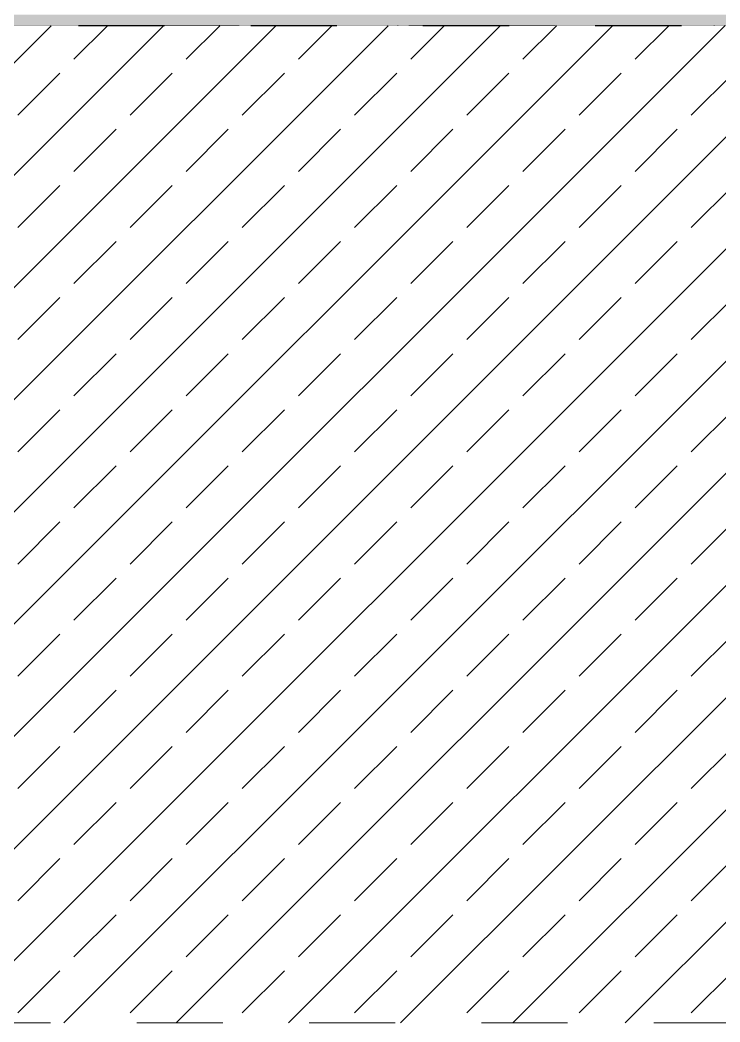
# Model space of a CAD drawing. Header units: millimetres. Extents: x -48147 to 1422273, y -494195 to 18123.
# Drawn here: x 1392842 to 1395134, y -480492 to -477209 of the extents above; entities that cross this region are included whole.
import ezdxf

# ---------------------------------------------------------------- set-up
doc = ezdxf.new("R2010")
doc.units = ezdxf.units.MM
doc.header["$MEASUREMENT"] = 0
doc.linetypes.add('Dashed', pattern=[2822.222233, 1411.111116, -1411.111116])
doc.linetypes.add('Wipeout_Contour', pattern=[1000, 0, -1000])
for name, color, linetype in [('A-25-M_Wall_Int', 7, 'Continuous'), ('A-95-P_Drawing', 7, 'Continuous'), ('New_A-20-M_Roof', 7, 'Continuous'), ('S-280-M_STRUCT_FRAME.IFC Import', 7, 'Continuous')]:
    doc.layers.add(name, color=color, linetype=linetype)
for name, color, linetype, lineweight in [('A-95-P_Drawing_Pen_No__2', 8, 'Continuous', 15), ('New_A-20-M_Roof_Pen_No__4', 7, 'Continuous', 20), ('S-280-M_STRUCT_FRAME.IFC Import_Pen_No__1', 7, 'Continuous', 13), ('S-280-M_STRUCT_FRAME.IFC Import_Pen_No__160', 5, 'Continuous', 200), ('S-280-M_STRUCT_FRAME.IFC Import_Pen_No__90', 8, 'Continuous', 20)]:
    doc.layers.add(name, color=color, linetype=linetype, lineweight=lineweight)
doc.layers.add('A-95-P_Drawing_Pen_No__62', color=7, linetype='Continuous', lineweight=20, true_color=0xaaaaaa)
doc.layers.add('New_A-20-M_Roof_Pen_No__81', color=7, linetype='Continuous', lineweight=20, true_color=0x6a6a6a)

# ---------------------------------------------------------------- blocks, each defined once
blk = doc.blocks.new('Section Elem_542_2', base_point=(1383917.5, -489195))
at = {"layer": 'New_A-20-M_Roof_Pen_No__81', "linetype": 'Continuous', "lineweight": 0, "true_color": 0x353535}
blk.add_hatch(color=250, dxfattribs=at).paths.add_polyline_path([(1362715.3, -477191), (1362715.3, -477226), (1405069.5, -477226), (1405069.5, -477191)])
at = {"layer": 'New_A-20-M_Roof_Pen_No__4', "linetype": 'Continuous'}
for p, q in [((1393485.7, -477226), (1392521.3, -477226)), ((1393556.7, -477226), (1393485.7, -477226)), ((1394521.1, -477226), (1393556.7, -477226)), ((1394592.1, -477226), (1394521.1, -477226)), ((1395556.5, -477226), (1394592.1, -477226))]:
    blk.add_line(p, q, dxfattribs=at)
blk = doc.blocks.new('Section Elem_578_2', base_point=(1383917.5, -489195))
at = {"color": 254, "linetype": 'Wipeout_Contour', "lineweight": 0, "ltscale": 332390732.742016}
blk.add_wipeout([(1384657.6, -477398), (1384657.6, -477495), (1387858.7, -477495), (1387858.7, -477746.5), (1387901.9, -477746.5), (1387901.9, -477495), (1388041.9, -477495), (1388041.9, -477746.5), (1388084.7, -477746.5), (1388084.7, -477495), (1398250.7, -477495), (1398250.7, -477746.5), (1398312.7, -477746.5), (1398312.7, -477503.5), (1398301.1, -477503.5), (1398301.1, -477495), (1398312.7, -477495), (1398312.7, -477488), (1397737.9, -477488), (1397734.3, -477486.6), (1397732.8, -477483), (1397732.8, -477467), (1397804.7, -477467), (1397804.7, -477296), (1397408.6, -477296), (1397408.6, -477226), (1397368.6, -477226), (1397372.1, -477227.5), (1397373.5, -477231), (1397373.5, -477245), (1397298.6, -477245), (1397298.6, -477483), (1397297.2, -477486.6), (1397293.8, -477488), (1396702.5, -477488), (1396698.9, -477486.6), (1396697.3, -477483), (1396697.3, -477467), (1396769.3, -477467), (1396769.3, -477296), (1396187, -477296), (1396187, -477226), (1396149.4, -477226), (1396151.6, -477227), (1396152.5, -477229.2), (1396152.5, -477245), (1396081.6, -477245), (1396081.6, -477454.8), (1396080.7, -477457.1), (1396078.5, -477458), (1395486.7, -477458), (1395484.4, -477457.1), (1395483.4, -477454.8), (1395483.4, -477437), (1395553.2, -477437), (1395553.2, -477296), (1395151.4, -477296), (1395151.4, -477226), (1395114, -477226), (1395116.2, -477227), (1395117.1, -477229.2), (1395117.1, -477245), (1395046.2, -477245), (1395046.2, -477454.8), (1395045.3, -477457.1), (1395043.1, -477458), (1394451.3, -477458), (1394449, -477457.1), (1394448, -477454.8), (1394448, -477437), (1394517.8, -477437), (1394517.8, -477296), (1394116, -477296), (1394116, -477226), (1394078.5, -477226), (1394080.7, -477227), (1394081.6, -477229.2), (1394081.6, -477245), (1394010.7, -477245), (1394010.7, -477454.8), (1394009.8, -477457.1), (1394007.6, -477458), (1393415.9, -477458), (1393413.5, -477457.1), (1393412.6, -477454.8), (1393412.6, -477437), (1393482.4, -477437), (1393482.4, -477296), (1393080.6, -477296), (1393080.6, -477226), (1393043.1, -477226), (1393045.3, -477227), (1393046.2, -477229.2), (1393046.2, -477245), (1392975.3, -477245), (1392975.3, -477454.8), (1392974.4, -477457.1), (1392972.2, -477458), (1392380.5, -477458), (1392378.1, -477457.1), (1392377.2, -477454.8), (1392377.2, -477437), (1392447, -477437), (1392447, -477296), (1392045.2, -477296), (1392045.2, -477226), (1392007.7, -477226), (1392009.9, -477227), (1392010.8, -477229.2), (1392010.8, -477245), (1391939.9, -477245), (1391939.9, -477454.8), (1391939, -477457.1), (1391936.8, -477458), (1391345.1, -477458), (1391342.7, -477457.1), (1391341.8, -477454.8), (1391341.8, -477437), (1391411.5, -477437), (1391411.5, -477296), (1391165.4, -477296), (1391165.4, -477226), (1391127.7, -477226), (1391129.8, -477227), (1391130.8, -477229.2), (1391130.8, -477245), (1391059.9, -477245), (1391059.9, -477454.8), (1391059, -477457.1), (1391056.8, -477458), (1390465, -477458), (1390462.6, -477457.1), (1390461.7, -477454.8), (1390461.7, -477437), (1390531.4, -477437), (1390531.4, -477296), (1389698.4, -477296), (1389698.4, -477226), (1389661.9, -477226), (1389663.8, -477226.9), (1389664.6, -477228.8), (1389664.6, -477245), (1389603.1, -477245), (1389603.1, -477395.2), (1389602.3, -477397.2), (1389600.4, -477398), (1389017.2, -477398), (1389015.2, -477397.2), (1389014.3, -477395.2), (1389014.3, -477377), (1389075, -477377), (1389075, -477296), (1388663.2, -477296), (1388663.2, -477226), (1388626.5, -477226), (1388628.4, -477226.9), (1388629.2, -477228.8), (1388629.2, -477245), (1388567.8, -477245), (1388567.8, -477395.2), (1388567, -477397.2), (1388565.1, -477398), (1387981.8, -477398), (1387979.7, -477397.2), (1387978.9, -477395.2), (1387978.9, -477377), (1388039.6, -477377), (1388039.6, -477296), (1387627.8, -477296), (1387627.8, -477226), (1387591, -477226), (1387592.9, -477226.9), (1387593.7, -477228.8), (1387593.7, -477245), (1387532.3, -477245), (1387532.3, -477395.2), (1387531.5, -477397.2), (1387529.6, -477398), (1386946.4, -477398), (1386944.3, -477397.2), (1386943.5, -477395.2), (1386943.5, -477377), (1387004.2, -477377), (1387004.2, -477296), (1386592.4, -477296), (1386592.4, -477226), (1386555.7, -477226), (1386557.6, -477226.9), (1386558.4, -477228.8), (1386558.4, -477245), (1386497, -477245), (1386497, -477395.2), (1386496.2, -477397.2), (1386494.3, -477398), (1385911, -477398), (1385908.9, -477397.2), (1385908.1, -477395.2), (1385908.1, -477377), (1385968.8, -477377), (1385968.8, -477296), (1385557, -477296), (1385557, -477226), (1385520.3, -477226), (1385522.2, -477226.9), (1385523, -477228.8), (1385523, -477245), (1385461.5, -477245), (1385461.5, -477395.2), (1385460.8, -477397.2), (1385458.8, -477398), (1384875.6, -477398), (1384873.5, -477397.2), (1384872.7, -477395.2), (1384872.7, -477377), (1384933.3, -477377), (1384933.3, -477296), (1384883.7, -477296), (1384883.7, -477226), (1384847.2, -477226), (1384849.1, -477226.9), (1384849.9, -477228.8), (1384849.9, -477245), (1384788.5, -477245), (1384788.5, -477395.2), (1384787.7, -477397.2), (1384785.8, -477398)], dxfattribs=at).dxf.layer = 'A-25-M_Wall_Int'
blk = doc.blocks.new('Section Elem_615_2', base_point=(1383917.5, -489195))
at = {"color": 254, "linetype": 'Wipeout_Contour', "lineweight": 0, "ltscale": 7363920.927789408}
blk.add_wipeout([(1393485.7, -477226), (1393080.6, -477226), (1393080.6, -477228), (1393482.9, -477228), (1393483.3, -477227)], dxfattribs=at).dxf.layer = 'S-280-M_STRUCT_FRAME.IFC Import'
at = {"color": 254, "linetype": 'Wipeout_Contour', "lineweight": 0, "ltscale": 7363962.820913552}
blk.add_wipeout([(1393080.6, -477296), (1393482.4, -477296), (1393482.4, -477229.2), (1393482.9, -477228), (1393080.6, -477228)], dxfattribs=at).dxf.layer = 'S-280-M_STRUCT_FRAME.IFC Import'
at = {"layer": 'S-280-M_STRUCT_FRAME.IFC Import_Pen_No__90', "linetype": 'Continuous'}
for p, q in [((1393080.6, -477228), (1393080.6, -477226)), ((1393482.9, -477228), (1393080.6, -477228)), ((1393080.6, -477296), (1393080.6, -477228)), ((1393482.4, -477296), (1393080.6, -477296))]:
    blk.add_line(p, q, dxfattribs=at)
blk = doc.blocks.new('Section Elem_616_2', base_point=(1383917.5, -489195))
at = {"color": 254, "linetype": 'Wipeout_Contour', "lineweight": 0, "ltscale": 7368818.850834969}
blk.add_wipeout([(1394521.1, -477226), (1394116, -477226), (1394116, -477228), (1394518.3, -477228), (1394518.7, -477227)], dxfattribs=at).dxf.layer = 'S-280-M_STRUCT_FRAME.IFC Import'
at = {"color": 254, "linetype": 'Wipeout_Contour', "lineweight": 0, "ltscale": 7368860.713096621}
blk.add_wipeout([(1394116, -477296), (1394517.8, -477296), (1394517.8, -477229.2), (1394518.3, -477228), (1394116, -477228)], dxfattribs=at).dxf.layer = 'S-280-M_STRUCT_FRAME.IFC Import'
at = {"layer": 'S-280-M_STRUCT_FRAME.IFC Import_Pen_No__90', "linetype": 'Continuous'}
for p, q in [((1394116, -477228), (1394116, -477226)), ((1394518.3, -477228), (1394116, -477228)), ((1394116, -477296), (1394116, -477228)), ((1394517.8, -477296), (1394116, -477296))]:
    blk.add_line(p, q, dxfattribs=at)
blk = doc.blocks.new('Section Elem_693_2', base_point=(1383917.5, -489195))
at = {"color": 254, "linetype": 'Wipeout_Contour', "lineweight": 0, "ltscale": 5893035.44702851}
blk.add_wipeout([(1393560, -477229.2), (1393560, -477245), (1394081.6, -477245), (1394081.6, -477229.2)], dxfattribs=at).dxf.layer = 'S-280-M_STRUCT_FRAME.IFC Import'
at = {"color": 254, "linetype": 'Wipeout_Contour', "lineweight": 0, "ltscale": 5891909.813922023}
blk.add_wipeout([(1393414.7, -477456), (1393415.9, -477456.4), (1393480.7, -477456.4), (1393481.9, -477456)], dxfattribs=at).dxf.layer = 'S-280-M_STRUCT_FRAME.IFC Import'
at = {"color": 254, "linetype": 'Wipeout_Contour', "lineweight": 0, "ltscale": 5893021.970173578}
blk.add_wipeout([(1393559, -477227), (1393560, -477229.2), (1394081.6, -477229.2), (1394080.7, -477227)], dxfattribs=at).dxf.layer = 'S-280-M_STRUCT_FRAME.IFC Import'
at = {"color": 254, "linetype": 'Wipeout_Contour', "lineweight": 0, "ltscale": 5891908.776671886}
blk.add_wipeout([(1393414.2, -477454.8), (1393414.7, -477456), (1393481.9, -477456), (1393482.4, -477454.8)], dxfattribs=at).dxf.layer = 'S-280-M_STRUCT_FRAME.IFC Import'
at = {"color": 254, "linetype": 'Wipeout_Contour', "lineweight": 0, "ltscale": 5893013.838286079}
blk.add_wipeout([(1394078.5, -477226), (1393556.7, -477226), (1393559, -477227), (1394080.7, -477227)], dxfattribs=at).dxf.layer = 'S-280-M_STRUCT_FRAME.IFC Import'
at = {"color": 254, "linetype": 'Wipeout_Contour', "lineweight": 0, "ltscale": 5891896.503937153}
blk.add_wipeout([(1393414.2, -477454.8), (1393482.4, -477454.8), (1393482.4, -477437), (1393414.2, -477437)], dxfattribs=at).dxf.layer = 'S-280-M_STRUCT_FRAME.IFC Import'
at = {"layer": 'S-280-M_STRUCT_FRAME.IFC Import_Pen_No__1', "linetype": 'Continuous'}
blk.add_line((1393414.2, -477437), (1393412.6, -477437), dxfattribs=at)
at = {"layer": 'S-280-M_STRUCT_FRAME.IFC Import_Pen_No__1', "linetype": 'Continuous', "flags": 128}
for points in [[(1393412.6, -477437), (1393412.6, -477454.8), (1393413.5, -477457.1)], [(1393414.2, -477437), (1393414.2, -477454.8), (1393414.7, -477456)]]:
    blk.add_lwpolyline(points, dxfattribs=at)
at = {"layer": 'S-280-M_STRUCT_FRAME.IFC Import_Pen_No__90', "linetype": 'Continuous'}
for p, q in [((1394080.7, -477227), (1394078.5, -477226)), ((1394081.6, -477229.2), (1394080.7, -477227)), ((1394081.6, -477245), (1394081.6, -477229.2))]:
    blk.add_line(p, q, dxfattribs=at)
at = {"color": 254, "linetype": 'Wipeout_Contour', "lineweight": 0, "ltscale": 5893035.37015562}
blk.add_wipeout([(1393483, -477457.1), (1393480.7, -477458), (1394007.6, -477458), (1394009.8, -477457.1)], dxfattribs=at).dxf.layer = 'S-280-M_STRUCT_FRAME.IFC Import'
at = {"color": 254, "linetype": 'Wipeout_Contour', "lineweight": 0, "ltscale": 5893039.354445772}
blk.add_wipeout([(1393484, -477454.8), (1393483, -477457.1), (1394009.8, -477457.1), (1394010.7, -477454.8)], dxfattribs=at).dxf.layer = 'S-280-M_STRUCT_FRAME.IFC Import'
at = {"color": 254, "linetype": 'Wipeout_Contour', "lineweight": 0, "ltscale": 8838920.158590209}
blk.add_wipeout([(1393484, -477454.8), (1394010.7, -477454.8), (1394010.7, -477245), (1393558.4, -477245), (1393558.4, -477229.2), (1393484, -477229.2)], dxfattribs=at).dxf.layer = 'S-280-M_STRUCT_FRAME.IFC Import'
at = {"layer": 'S-280-M_STRUCT_FRAME.IFC Import_Pen_No__1', "linetype": 'Continuous', "flags": 128}
for points in [[(1393413.5, -477457.1), (1393415.9, -477458), (1393480.7, -477458), (1393483, -477457.1)], [(1393414.7, -477456), (1393415.9, -477456.4), (1393480.7, -477456.4), (1393481.9, -477456)]]:
    blk.add_lwpolyline(points, dxfattribs=at)
at = {"layer": 'S-280-M_STRUCT_FRAME.IFC Import_Pen_No__90', "linetype": 'Continuous'}
for p, q in [((1394010.7, -477454.8), (1394010.7, -477245)), ((1393482.4, -477437), (1393414.2, -477437)), ((1393482.4, -477454.8), (1393414.2, -477454.8)), ((1394007.6, -477458), (1393480.7, -477458)), ((1394010.7, -477454.8), (1393484, -477454.8)), ((1394007.6, -477458), (1394009.8, -477457.1)), ((1394009.8, -477457.1), (1394010.7, -477454.8))]:
    blk.add_line(p, q, dxfattribs=at)
at = {"color": 254, "linetype": 'Wipeout_Contour', "lineweight": 0, "ltscale": 5891890.709079197}
blk.add_wipeout([(1393484.5, -477228.1), (1393484, -477229.2), (1393558.4, -477229.2), (1393557.9, -477228.1)], dxfattribs=at).dxf.layer = 'S-280-M_STRUCT_FRAME.IFC Import'
at = {"layer": 'S-280-M_STRUCT_FRAME.IFC Import_Pen_No__1', "linetype": 'Continuous'}
blk.add_line((1393560, -477245), (1393558.4, -477245), dxfattribs=at)
at = {"layer": 'S-280-M_STRUCT_FRAME.IFC Import_Pen_No__90', "linetype": 'Continuous'}
blk.add_line((1394081.6, -477245), (1393560, -477245), dxfattribs=at)
at = {"color": 254, "linetype": 'Wipeout_Contour', "lineweight": 0, "ltscale": 5891889.672305805}
blk.add_wipeout([(1393485.7, -477227.6), (1393484.5, -477228.1), (1393557.9, -477228.1), (1393556.7, -477227.6)], dxfattribs=at).dxf.layer = 'S-280-M_STRUCT_FRAME.IFC Import'
at = {"layer": 'S-280-M_STRUCT_FRAME.IFC Import_Pen_No__160', "linetype": 'Continuous', "lineweight": 0, "true_color": 0x00007f}
blk.add_hatch(color=176, dxfattribs=at).paths.add_polyline_path([(1393560, -477229.2), (1393559, -477227), (1393556.7, -477226), (1393485.7, -477226), (1393483.3, -477227), (1393482.4, -477229.2), (1393482.4, -477454.8), (1393481.9, -477456), (1393480.7, -477456.4), (1393415.9, -477456.4), (1393414.7, -477456), (1393414.2, -477454.8), (1393414.2, -477437), (1393412.6, -477437), (1393412.6, -477454.8), (1393413.5, -477457.1), (1393415.9, -477458), (1393480.7, -477458), (1393483, -477457.1), (1393484, -477454.8), (1393484, -477229.2), (1393484.5, -477228.1), (1393485.7, -477227.6), (1393556.7, -477227.6), (1393557.9, -477228.1), (1393558.4, -477229.2), (1393558.4, -477245), (1393560, -477245)])
at = {"layer": 'S-280-M_STRUCT_FRAME.IFC Import_Pen_No__1', "linetype": 'Continuous'}
for p, q in [((1393485.7, -477226), (1393483.3, -477227)), ((1393556.7, -477226), (1393559, -477227))]:
    blk.add_line(p, q, dxfattribs=at)
at = {"layer": 'S-280-M_STRUCT_FRAME.IFC Import_Pen_No__1', "linetype": 'Continuous', "flags": 128}
for points in [[(1393483.3, -477227), (1393482.4, -477229.2), (1393482.4, -477454.8), (1393481.9, -477456)], [(1393484.5, -477228.1), (1393484, -477229.2), (1393484, -477454.8), (1393483, -477457.1)], [(1393557.9, -477228.1), (1393556.7, -477227.6), (1393485.7, -477227.6), (1393484.5, -477228.1)], [(1393557.9, -477228.1), (1393558.4, -477229.2), (1393558.4, -477245)], [(1393559, -477227), (1393560, -477229.2), (1393560, -477245)]]:
    blk.add_lwpolyline(points, dxfattribs=at)
at = {"layer": 'S-280-M_STRUCT_FRAME.IFC Import_Pen_No__90', "linetype": 'Continuous'}
for p, q in [((1393558.4, -477229.2), (1393484, -477229.2)), ((1394081.6, -477229.2), (1393560, -477229.2))]:
    blk.add_line(p, q, dxfattribs=at)
blk = doc.blocks.new('Section Elem_694_2', base_point=(1383917.5, -489195))
at = {"color": 254, "linetype": 'Wipeout_Contour', "lineweight": 0, "ltscale": 5889117.314423824}
blk.add_wipeout([(1392524.6, -477245), (1393046.2, -477245), (1393046.2, -477229.2), (1392524.6, -477229.2)], dxfattribs=at).dxf.layer = 'S-280-M_STRUCT_FRAME.IFC Import'
at = {"color": 254, "linetype": 'Wipeout_Contour', "lineweight": 0, "ltscale": 5887991.941713916}
blk.add_wipeout([(1392379.3, -477456), (1392380.5, -477456.4), (1392445.3, -477456.4), (1392446.5, -477456)], dxfattribs=at).dxf.layer = 'S-280-M_STRUCT_FRAME.IFC Import'
at = {"color": 254, "linetype": 'Wipeout_Contour', "lineweight": 0, "ltscale": 5889103.829924816}
blk.add_wipeout([(1392523.6, -477227), (1392524.6, -477229.2), (1393046.2, -477229.2), (1393045.3, -477227)], dxfattribs=at).dxf.layer = 'S-280-M_STRUCT_FRAME.IFC Import'
at = {"color": 254, "linetype": 'Wipeout_Contour', "lineweight": 0, "ltscale": 5887990.903773603}
blk.add_wipeout([(1392378.8, -477454.8), (1392379.3, -477456), (1392446.5, -477456), (1392447, -477454.8)], dxfattribs=at).dxf.layer = 'S-280-M_STRUCT_FRAME.IFC Import'
at = {"color": 254, "linetype": 'Wipeout_Contour', "lineweight": 0, "ltscale": 5889095.697132469}
blk.add_wipeout([(1393043.1, -477226), (1392521.3, -477226), (1392523.6, -477227), (1393045.3, -477227)], dxfattribs=at).dxf.layer = 'S-280-M_STRUCT_FRAME.IFC Import'
at = {"color": 254, "linetype": 'Wipeout_Contour', "lineweight": 0, "ltscale": 5887978.622872556}
blk.add_wipeout([(1392378.8, -477454.8), (1392447, -477454.8), (1392447, -477437), (1392378.8, -477437)], dxfattribs=at).dxf.layer = 'S-280-M_STRUCT_FRAME.IFC Import'
at = {"layer": 'S-280-M_STRUCT_FRAME.IFC Import_Pen_No__1', "linetype": 'Continuous'}
blk.add_line((1392378.8, -477437), (1392377.2, -477437), dxfattribs=at)
at = {"layer": 'S-280-M_STRUCT_FRAME.IFC Import_Pen_No__1', "linetype": 'Continuous', "flags": 128}
for points in [[(1392377.2, -477437), (1392377.2, -477454.8), (1392378.1, -477457.1)], [(1392378.8, -477437), (1392378.8, -477454.8), (1392379.3, -477456)]]:
    blk.add_lwpolyline(points, dxfattribs=at)
at = {"layer": 'S-280-M_STRUCT_FRAME.IFC Import_Pen_No__90', "linetype": 'Continuous'}
for p, q in [((1393045.3, -477227), (1393043.1, -477226)), ((1393046.2, -477229.2), (1393045.3, -477227)), ((1393046.2, -477245), (1393046.2, -477229.2))]:
    blk.add_line(p, q, dxfattribs=at)
at = {"color": 254, "linetype": 'Wipeout_Contour', "lineweight": 0, "ltscale": 5889117.449936469}
blk.add_wipeout([(1392445.3, -477458), (1392972.2, -477458), (1392974.4, -477457.1), (1392447.6, -477457.1)], dxfattribs=at).dxf.layer = 'S-280-M_STRUCT_FRAME.IFC Import'
at = {"color": 254, "linetype": 'Wipeout_Contour', "lineweight": 0, "ltscale": 5889121.432367436}
blk.add_wipeout([(1392448.6, -477454.8), (1392447.6, -477457.1), (1392974.4, -477457.1), (1392975.3, -477454.8)], dxfattribs=at).dxf.layer = 'S-280-M_STRUCT_FRAME.IFC Import'
at = {"color": 254, "linetype": 'Wipeout_Contour', "lineweight": 0, "ltscale": 8833043.094467962}
blk.add_wipeout([(1392448.6, -477454.8), (1392975.3, -477454.8), (1392975.3, -477245), (1392523, -477245), (1392523, -477229.2), (1392448.6, -477229.2)], dxfattribs=at).dxf.layer = 'S-280-M_STRUCT_FRAME.IFC Import'
at = {"layer": 'S-280-M_STRUCT_FRAME.IFC Import_Pen_No__1', "linetype": 'Continuous', "flags": 128}
for points in [[(1392378.1, -477457.1), (1392380.5, -477458), (1392445.3, -477458), (1392447.6, -477457.1)], [(1392379.3, -477456), (1392380.5, -477456.4), (1392445.3, -477456.4), (1392446.5, -477456)]]:
    blk.add_lwpolyline(points, dxfattribs=at)
at = {"layer": 'S-280-M_STRUCT_FRAME.IFC Import_Pen_No__90', "linetype": 'Continuous'}
for p, q in [((1392975.3, -477454.8), (1392975.3, -477245)), ((1392447, -477437), (1392378.8, -477437)), ((1392447, -477454.8), (1392378.8, -477454.8)), ((1392972.2, -477458), (1392445.3, -477458)), ((1392975.3, -477454.8), (1392448.6, -477454.8)), ((1392972.2, -477458), (1392974.4, -477457.1)), ((1392974.4, -477457.1), (1392975.3, -477454.8))]:
    blk.add_line(p, q, dxfattribs=at)
at = {"color": 254, "linetype": 'Wipeout_Contour', "lineweight": 0, "ltscale": 5887972.619065273}
blk.add_wipeout([(1392448.6, -477229.2), (1392523, -477229.2), (1392522.5, -477228.1), (1392449.1, -477228.1)], dxfattribs=at).dxf.layer = 'S-280-M_STRUCT_FRAME.IFC Import'
at = {"layer": 'S-280-M_STRUCT_FRAME.IFC Import_Pen_No__1', "linetype": 'Continuous'}
blk.add_line((1392524.6, -477245), (1392523, -477245), dxfattribs=at)
at = {"layer": 'S-280-M_STRUCT_FRAME.IFC Import_Pen_No__90', "linetype": 'Continuous'}
blk.add_line((1393046.2, -477245), (1392524.6, -477245), dxfattribs=at)
at = {"color": 254, "linetype": 'Wipeout_Contour', "lineweight": 0, "ltscale": 5887971.581601954}
blk.add_wipeout([(1392449.1, -477228.1), (1392522.5, -477228.1), (1392521.3, -477227.6), (1392450.3, -477227.6)], dxfattribs=at).dxf.layer = 'S-280-M_STRUCT_FRAME.IFC Import'
at = {"layer": 'S-280-M_STRUCT_FRAME.IFC Import_Pen_No__160', "linetype": 'Continuous', "lineweight": 0, "true_color": 0x00007f}
blk.add_hatch(color=176, dxfattribs=at).paths.add_polyline_path([(1392524.6, -477229.2), (1392523.6, -477227), (1392521.3, -477226), (1392450.3, -477226), (1392447.9, -477227), (1392447, -477229.2), (1392447, -477454.8), (1392446.5, -477456), (1392445.3, -477456.4), (1392380.5, -477456.4), (1392379.3, -477456), (1392378.8, -477454.8), (1392378.8, -477437), (1392377.2, -477437), (1392377.2, -477454.8), (1392378.1, -477457.1), (1392380.5, -477458), (1392445.3, -477458), (1392447.6, -477457.1), (1392448.6, -477454.8), (1392448.6, -477229.2), (1392449.1, -477228.1), (1392450.3, -477227.6), (1392521.3, -477227.6), (1392522.5, -477228.1), (1392523, -477229.2), (1392523, -477245), (1392524.6, -477245)])
at = {"layer": 'S-280-M_STRUCT_FRAME.IFC Import_Pen_No__1', "linetype": 'Continuous'}
for p, q in [((1392450.3, -477226), (1392447.9, -477227)), ((1392521.3, -477226), (1392523.6, -477227))]:
    blk.add_line(p, q, dxfattribs=at)
at = {"layer": 'S-280-M_STRUCT_FRAME.IFC Import_Pen_No__1', "linetype": 'Continuous', "flags": 128}
for points in [[(1392447.9, -477227), (1392447, -477229.2), (1392447, -477454.8), (1392446.5, -477456)], [(1392449.1, -477228.1), (1392448.6, -477229.2), (1392448.6, -477454.8), (1392447.6, -477457.1)], [(1392522.5, -477228.1), (1392521.3, -477227.6), (1392450.3, -477227.6), (1392449.1, -477228.1)], [(1392522.5, -477228.1), (1392523, -477229.2), (1392523, -477245)], [(1392523.6, -477227), (1392524.6, -477229.2), (1392524.6, -477245)]]:
    blk.add_lwpolyline(points, dxfattribs=at)
at = {"layer": 'S-280-M_STRUCT_FRAME.IFC Import_Pen_No__90', "linetype": 'Continuous'}
for p, q in [((1392523, -477229.2), (1392448.6, -477229.2)), ((1393046.2, -477229.2), (1392524.6, -477229.2))]:
    blk.add_line(p, q, dxfattribs=at)
blk = doc.blocks.new('Section Elem_697_2', base_point=(1383917.5, -489195))
at = {"color": 254, "linetype": 'Wipeout_Contour', "lineweight": 0, "ltscale": 5896954.130378557}
blk.add_wipeout([(1394595.4, -477245), (1395117.1, -477245), (1395117.1, -477229.2), (1394595.4, -477229.2)], dxfattribs=at).dxf.layer = 'S-280-M_STRUCT_FRAME.IFC Import'
at = {"color": 254, "linetype": 'Wipeout_Contour', "lineweight": 0, "ltscale": 5895827.99201926}
blk.add_wipeout([(1394450.1, -477456), (1394451.3, -477456.4), (1394516.1, -477456.4), (1394517.3, -477456)], dxfattribs=at).dxf.layer = 'S-280-M_STRUCT_FRAME.IFC Import'
at = {"color": 254, "linetype": 'Wipeout_Contour', "lineweight": 0, "ltscale": 5896940.661152888}
blk.add_wipeout([(1394594.5, -477227), (1394595.4, -477229.2), (1395117.1, -477229.2), (1395116.2, -477227)], dxfattribs=at).dxf.layer = 'S-280-M_STRUCT_FRAME.IFC Import'
at = {"color": 254, "linetype": 'Wipeout_Contour', "lineweight": 0, "ltscale": 5895826.955458436}
blk.add_wipeout([(1394449.6, -477454.8), (1394450.1, -477456), (1394517.3, -477456), (1394517.8, -477454.8)], dxfattribs=at).dxf.layer = 'S-280-M_STRUCT_FRAME.IFC Import'
at = {"color": 254, "linetype": 'Wipeout_Contour', "lineweight": 0, "ltscale": 5896932.530189188}
blk.add_wipeout([(1395114, -477226), (1394592.1, -477226), (1394594.5, -477227), (1395116.2, -477227)], dxfattribs=at).dxf.layer = 'S-280-M_STRUCT_FRAME.IFC Import'
at = {"color": 254, "linetype": 'Wipeout_Contour', "lineweight": 0, "ltscale": 5895814.690879798}
blk.add_wipeout([(1394449.6, -477437), (1394449.6, -477454.8), (1394517.8, -477454.8), (1394517.8, -477437)], dxfattribs=at).dxf.layer = 'S-280-M_STRUCT_FRAME.IFC Import'
at = {"layer": 'S-280-M_STRUCT_FRAME.IFC Import_Pen_No__1', "linetype": 'Continuous'}
blk.add_line((1394449.6, -477437), (1394448, -477437), dxfattribs=at)
at = {"layer": 'S-280-M_STRUCT_FRAME.IFC Import_Pen_No__1', "linetype": 'Continuous', "flags": 128}
for points in [[(1394448, -477437), (1394448, -477454.8), (1394449, -477457.1)], [(1394449.6, -477437), (1394449.6, -477454.8), (1394450.1, -477456)]]:
    blk.add_lwpolyline(points, dxfattribs=at)
at = {"layer": 'S-280-M_STRUCT_FRAME.IFC Import_Pen_No__90', "linetype": 'Continuous'}
for p, q in [((1395116.2, -477227), (1395114, -477226)), ((1395117.1, -477229.2), (1395116.2, -477227)), ((1395117.1, -477245), (1395117.1, -477229.2))]:
    blk.add_line(p, q, dxfattribs=at)
at = {"color": 254, "linetype": 'Wipeout_Contour', "lineweight": 0, "ltscale": 5896953.841425979}
blk.add_wipeout([(1394518.5, -477457.1), (1394516.1, -477458), (1395043.1, -477458), (1395045.3, -477457.1)], dxfattribs=at).dxf.layer = 'S-280-M_STRUCT_FRAME.IFC Import'
at = {"color": 254, "linetype": 'Wipeout_Contour', "lineweight": 0, "ltscale": 5896957.8275722}
blk.add_wipeout([(1394518.5, -477457.1), (1395045.3, -477457.1), (1395046.2, -477454.8), (1394519.4, -477454.8)], dxfattribs=at).dxf.layer = 'S-280-M_STRUCT_FRAME.IFC Import'
at = {"color": 254, "linetype": 'Wipeout_Contour', "lineweight": 0, "ltscale": 8844797.926499328}
blk.add_wipeout([(1394593.8, -477229.2), (1394519.4, -477229.2), (1394519.4, -477454.8), (1395046.2, -477454.8), (1395046.2, -477245), (1394593.8, -477245)], dxfattribs=at).dxf.layer = 'S-280-M_STRUCT_FRAME.IFC Import'
at = {"layer": 'S-280-M_STRUCT_FRAME.IFC Import_Pen_No__1', "linetype": 'Continuous', "flags": 128}
for points in [[(1394449, -477457.1), (1394451.3, -477458), (1394516.1, -477458), (1394518.5, -477457.1)], [(1394450.1, -477456), (1394451.3, -477456.4), (1394516.1, -477456.4), (1394517.3, -477456)]]:
    blk.add_lwpolyline(points, dxfattribs=at)
at = {"layer": 'S-280-M_STRUCT_FRAME.IFC Import_Pen_No__90', "linetype": 'Continuous'}
for p, q in [((1395046.2, -477454.8), (1395046.2, -477245)), ((1394517.8, -477437), (1394449.6, -477437)), ((1394517.8, -477454.8), (1394449.6, -477454.8)), ((1395043.1, -477458), (1394516.1, -477458)), ((1395046.2, -477454.8), (1394519.4, -477454.8)), ((1395043.1, -477458), (1395045.3, -477457.1)), ((1395045.3, -477457.1), (1395046.2, -477454.8))]:
    blk.add_line(p, q, dxfattribs=at)
at = {"color": 254, "linetype": 'Wipeout_Contour', "lineweight": 0, "ltscale": 5895809.104693752}
blk.add_wipeout([(1394519.9, -477228.1), (1394519.4, -477229.2), (1394593.8, -477229.2), (1394593.3, -477228.1)], dxfattribs=at).dxf.layer = 'S-280-M_STRUCT_FRAME.IFC Import'
at = {"layer": 'S-280-M_STRUCT_FRAME.IFC Import_Pen_No__1', "linetype": 'Continuous'}
blk.add_line((1394595.4, -477245), (1394593.8, -477245), dxfattribs=at)
at = {"layer": 'S-280-M_STRUCT_FRAME.IFC Import_Pen_No__90', "linetype": 'Continuous'}
blk.add_line((1395117.1, -477245), (1394595.4, -477245), dxfattribs=at)
at = {"color": 254, "linetype": 'Wipeout_Contour', "lineweight": 0, "ltscale": 5895808.06860942}
blk.add_wipeout([(1394521.1, -477227.6), (1394519.9, -477228.1), (1394593.3, -477228.1), (1394592.1, -477227.6)], dxfattribs=at).dxf.layer = 'S-280-M_STRUCT_FRAME.IFC Import'
at = {"layer": 'S-280-M_STRUCT_FRAME.IFC Import_Pen_No__160', "linetype": 'Continuous', "lineweight": 0, "true_color": 0x00007f}
blk.add_hatch(color=176, dxfattribs=at).paths.add_polyline_path([(1394595.4, -477229.2), (1394594.5, -477227), (1394592.1, -477226), (1394521.1, -477226), (1394518.7, -477227), (1394517.8, -477229.2), (1394517.8, -477454.8), (1394517.3, -477456), (1394516.1, -477456.4), (1394451.3, -477456.4), (1394450.1, -477456), (1394449.6, -477454.8), (1394449.6, -477437), (1394448, -477437), (1394448, -477454.8), (1394449, -477457.1), (1394451.3, -477458), (1394516.1, -477458), (1394518.5, -477457.1), (1394519.4, -477454.8), (1394519.4, -477229.2), (1394519.9, -477228.1), (1394521.1, -477227.6), (1394592.1, -477227.6), (1394593.3, -477228.1), (1394593.8, -477229.2), (1394593.8, -477245), (1394595.4, -477245)])
at = {"layer": 'S-280-M_STRUCT_FRAME.IFC Import_Pen_No__1', "linetype": 'Continuous'}
for p, q in [((1394521.1, -477226), (1394518.7, -477227)), ((1394592.1, -477226), (1394594.5, -477227))]:
    blk.add_line(p, q, dxfattribs=at)
at = {"layer": 'S-280-M_STRUCT_FRAME.IFC Import_Pen_No__1', "linetype": 'Continuous', "flags": 128}
for points in [[(1394518.7, -477227), (1394517.8, -477229.2), (1394517.8, -477454.8), (1394517.3, -477456)], [(1394519.9, -477228.1), (1394519.4, -477229.2), (1394519.4, -477454.8), (1394518.5, -477457.1)], [(1394593.3, -477228.1), (1394592.1, -477227.6), (1394521.1, -477227.6), (1394519.9, -477228.1)], [(1394593.3, -477228.1), (1394593.8, -477229.2), (1394593.8, -477245)], [(1394594.5, -477227), (1394595.4, -477229.2), (1394595.4, -477245)]]:
    blk.add_lwpolyline(points, dxfattribs=at)
at = {"layer": 'S-280-M_STRUCT_FRAME.IFC Import_Pen_No__90', "linetype": 'Continuous'}
for p, q in [((1394593.8, -477229.2), (1394519.4, -477229.2)), ((1395117.1, -477229.2), (1394595.4, -477229.2))]:
    blk.add_line(p, q, dxfattribs=at)
blk = doc.blocks.new('Section Elem_727_2', base_point=(1383917.5, -489195))
at = {"color": 254, "linetype": 'Wipeout_Contour', "lineweight": 0, "ltscale": 5896597.684527422}
blk.add_wipeout([(1398250.7, -477835.5), (1390859.7, -477835.5), (1390859.7, -477844), (1398250.7, -477844)], dxfattribs=at).dxf.layer = 'S-280-M_STRUCT_FRAME.IFC Import'
at = {"color": 254, "linetype": 'Wipeout_Contour', "lineweight": 0, "ltscale": 5896590.237230275}
blk.add_wipeout([(1398250.7, -477832.5), (1390859.7, -477832.5), (1390859.7, -477835.5), (1398250.7, -477835.5)], dxfattribs=at).dxf.layer = 'S-280-M_STRUCT_FRAME.IFC Import'
at = {"color": 254, "linetype": 'Wipeout_Contour', "lineweight": 0, "ltscale": 5896583.62479871}
blk.add_wipeout([(1398250.7, -477825.3), (1390859.7, -477825.3), (1390859.7, -477832.5), (1398250.7, -477832.5)], dxfattribs=at).dxf.layer = 'S-280-M_STRUCT_FRAME.IFC Import'
at = {"layer": 'S-280-M_STRUCT_FRAME.IFC Import_Pen_No__90', "linetype": 'Continuous'}
blk.add_line((1398250.7, -477844), (1390859.7, -477844), dxfattribs=at)
at = {"color": 254, "linetype": 'Wipeout_Contour', "lineweight": 0, "ltscale": 23588590.18638475}
blk.add_wipeout([(1390859.7, -477645), (1390859.7, -477825.3), (1398250.7, -477825.3), (1398250.7, -477513.7), (1397140.5, -477513.7), (1397140.5, -477732.4), (1397136.9, -477741.3), (1397128.3, -477745), (1396431.9, -477745), (1396422.7, -477741.3), (1396418.9, -477732.4), (1396418.9, -477513.7), (1390924.6, -477513.7), (1390924.6, -477635), (1390921.7, -477642.1), (1390914.9, -477645)], dxfattribs=at).dxf.layer = 'S-280-M_STRUCT_FRAME.IFC Import'
at = {"layer": 'S-280-M_STRUCT_FRAME.IFC Import_Pen_No__90', "linetype": 'Continuous'}
for p, q in [((1398250.7, -477825.3), (1390859.7, -477825.3)), ((1398250.7, -477835.5), (1390859.7, -477835.5))]:
    blk.add_line(p, q, dxfattribs=at)
at = {"color": 254, "linetype": 'Wipeout_Contour', "lineweight": 0, "ltscale": 7368630.747211092}
blk.add_wipeout([(1390924.6, -477506.5), (1390924.6, -477513.7), (1396418.9, -477513.7), (1396418.9, -477507.6), (1396419.4, -477506.5)], dxfattribs=at).dxf.layer = 'S-280-M_STRUCT_FRAME.IFC Import'
at = {"color": 254, "linetype": 'Wipeout_Contour', "lineweight": 0, "ltscale": 7363427.750553033}
blk.add_wipeout([(1396420.6, -477503.5), (1390924, -477503.5), (1390924.6, -477505), (1390924.6, -477506.5), (1396419.4, -477506.5)], dxfattribs=at).dxf.layer = 'S-280-M_STRUCT_FRAME.IFC Import'
at = {"color": 254, "linetype": 'Wipeout_Contour', "lineweight": 0, "ltscale": 8839222.853879148}
blk.add_wipeout([(1396431.9, -477495), (1390914.9, -477495), (1390921.7, -477498), (1390924, -477503.5), (1396420.6, -477503.5), (1396422.7, -477498.7)], dxfattribs=at).dxf.layer = 'S-280-M_STRUCT_FRAME.IFC Import'
at = {"layer": 'S-280-M_STRUCT_FRAME.IFC Import_Pen_No__90', "linetype": 'Continuous'}
for p, q in [((1396431.9, -477495), (1390914.9, -477495)), ((1396420.6, -477503.5), (1390924, -477503.5)), ((1396418.9, -477513.7), (1390924.6, -477513.7))]:
    blk.add_line(p, q, dxfattribs=at)

msp = doc.modelspace()

# ---------------------------------------------------------------- block references
at = {"layer": 'New_A-20-M_Roof'}
msp.add_blockref('Section Elem_542_2', (1383917.5, -489195), dxfattribs=at)

# ---------------------------------------------------------------- next in the draw order: block references
at = {"layer": 'A-25-M_Wall_Int'}
msp.add_blockref('Section Elem_578_2', (1383917.5, -489195), dxfattribs=at)

# ---------------------------------------------------------------- next in the draw order: block references
at = {"layer": 'S-280-M_STRUCT_FRAME.IFC Import'}
for name in ['Section Elem_694_2', 'Section Elem_615_2', 'Section Elem_616_2', 'Section Elem_727_2']:
    msp.add_blockref(name, (1383917.5, -489195), dxfattribs=at)

# ---------------------------------------------------------------- next in the draw order: block references
for name in ['Section Elem_693_2', 'Section Elem_697_2']:
    msp.add_blockref(name, (1383917.5, -489195), dxfattribs=at)

# ---------------------------------------------------------------- next in the draw order: wipeouts: each hides what was drawn before it
at = {"color": 254, "linetype": 'Wipeout_Contour', "lineweight": 0, "ltscale": 8868760.136200747}
msp.add_wipeout([(1384074, -477227), (1384074, -480495), (1403940.9, -480495), (1403940.9, -485145.5), (1405047, -485145.5), (1405047, -477227)], dxfattribs=at).dxf.layer = 'A-95-P_Drawing'

# ---------------------------------------------------------------- next in the draw order: hatches: boundary and pattern name
at = {"layer": 'A-95-P_Drawing_Pen_No__62', "linetype": 'Continuous', "ltscale": 0.2}
h = msp.add_hatch(dxfattribs=at)
h.set_pattern_fill('Brass_Bronze_0002', color=256, style=0, pattern_type=2)
h.set_pattern_definition([(45, (1383917.5, -489195.03), (-183.8478, 183.8478), []), (45, (1383825.58, -489103.1), (-183.8478, 183.8478), [195, -65])])
h.paths.add_polyline_path([(1384074, -477227), (1384074, -480495), (1403940.9, -480495), (1403940.9, -485145.5), (1405047, -485145.5), (1405047, -477227)])

# ---------------------------------------------------------------- next in the draw order: linework, layer by layer
at = {"layer": 'A-95-P_Drawing_Pen_No__2', "linetype": 'Dashed', "ltscale": 0.2, "flags": 128}
msp.add_lwpolyline([(1384074, -477227), (1384074, -480495), (1403940.9, -480495), (1403940.9, -485145.5), (1405047, -485145.5), (1405047, -477227)], close=True, dxfattribs=at)

doc.saveas('drawing.dxf')
